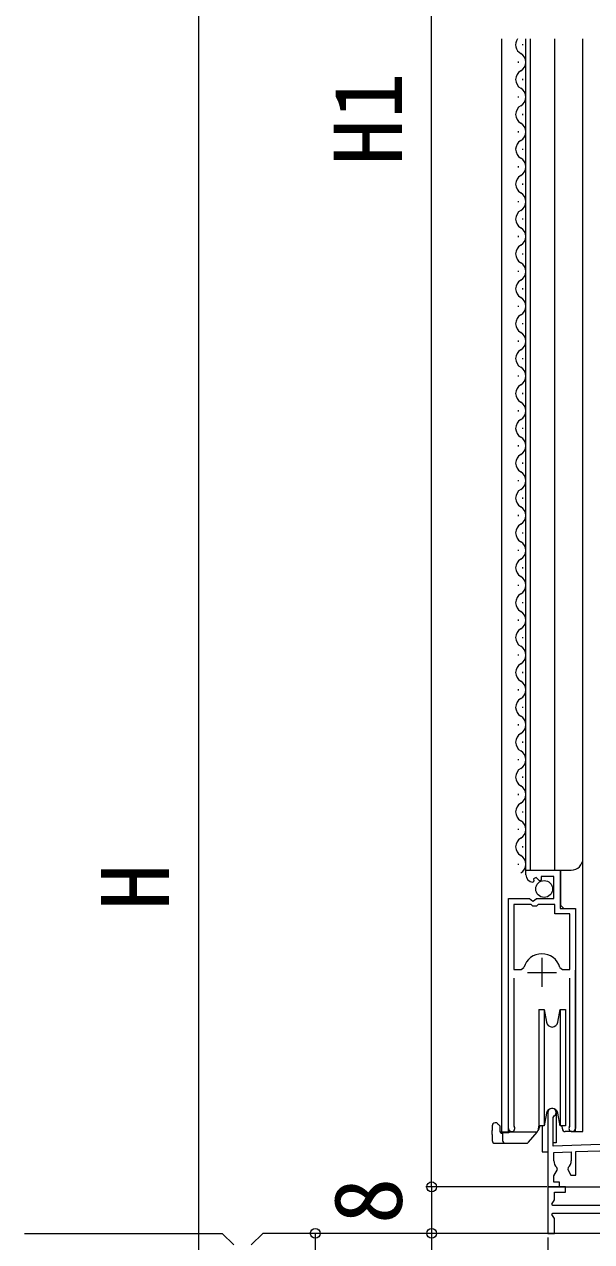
# Model space of a CAD drawing. Units: millimetres, scale not verified. Extents: x -2376 to -396, y -1680 to 1521.
# Drawn here: x -2099 to -2001.5, y 294.1 to 503.5 of the extents above; entities that cross this region are included whole.
import ezdxf
from ezdxf.enums import TextEntityAlignment as Align

# ---------------------------------------------------------------- set-up
doc = ezdxf.new("R2010")
doc.units = ezdxf.units.MM
doc.header["$LTSCALE"] = 8
for name, color, linetype, lineweight in [('0-3_YKK_11', 7, 'Continuous', 9), ('0-4_YKK_12', 2, 'Continuous', 9), ('0-5_YKK_13', 4, 'Continuous', 9), ('0-6_YKK_D', 6, 'Continuous', 9), ('0-8_YKK_11E', 7, 'Continuous', 9)]:
    doc.layers.add(name, color=color, linetype=linetype, lineweight=lineweight)
doc.styles.add('ＭＳ ゴシック', font='')
doc.styles.get('ＭＳ ゴシック').set_extended_font_data('MS Gothic')

msp = doc.modelspace()

# ---------------------------------------------------------------- linework, layer by layer
at = {"layer": '0-3_YKK_11'}
for p, q in [((-2012.793, 358.025), (-2006.893, 358.025)), ((-2012.793, 357.221), (-2012.793, 358.025)), ((-2011.4, 356.177), (-2011.612, 355.926)), ((-2011.017, 356.767), (-2011.486, 356.496)), ((-2011.486, 356.496), (-2011.4, 356.177)), ((-2010.44, 356.19), (-2011.017, 356.767)), ((-2010.193, 356.292), (-2010.44, 356.19)), ((-2010.193, 356.926), (-2010.193, 356.292)), ((-2007.993, 356.926), (-2010.193, 356.926)), ((-2007.993, 353.125), (-2007.993, 356.926)), ((-2006.893, 358.025), (-2006.893, 351.426)), ((-2015.793, 353.125), (-2012.162, 353.125)), ((-2015.793, 313.576), (-2015.793, 353.125)), ((-2011.893, 352.126), (-2014.843, 352.126)), ((-2014.843, 352.126), (-2014.843, 340.926)), ((-2014.843, 352.126), (-2014.843, 340.926)), ((-2012.162, 353.125), (-2011.622, 352.672)), ((-2011.593, 351.826), (-2011.893, 352.126)), ((-2011.622, 352.672), (-2011.293, 352.825)), ((-2011.293, 352.825), (-2010.993, 353.125)), ((-2010.993, 353.125), (-2007.993, 353.125)), ((-2010.693, 352.126), (-2010.993, 351.826)), ((-2007.793, 352.126), (-2010.693, 352.126)), ((-2007.793, 350.526), (-2007.793, 352.126)), ((-2010.993, 351.826), (-2011.593, 351.826)), ((-2005.243, 350.526), (-2007.793, 350.526)), ((-2006.893, 351.426), (-2004.293, 351.426)), ((-2005.243, 340.926), (-2005.243, 350.526)), ((-2004.293, 351.426), (-2004.293, 313.576)), ((-2010.043, 342.926), (-2010.043, 337.926)), ((-2014.843, 340.926), (-2013.606, 340.926)), ((-2014.843, 339.426), (-2014.843, 314.058)), ((-2013.606, 340.926), (-2013.124, 341.29)), ((-2012.543, 340.426), (-2007.543, 340.426)), ((-2006.962, 341.29), (-2006.481, 340.926)), ((-2006.481, 340.926), (-2005.243, 340.926)), ((-2005.243, 314.058), (-2005.243, 339.426)), ((-2014.843, 314.058), (-2014.79, 313.887)), ((-2005.296, 313.887), (-2005.243, 314.058)), ((-2008.995, 303.527), (-2008.995, 295.527)), ((-2005.995, 303.527), (-2008.995, 303.527)), ((-2007.895, 302.627), (-2005.995, 302.627)), ((-2007.895, 301.273), (-2007.895, 302.627)), ((-2005.995, 302.627), (-2005.995, 303.527)), ((-2008.31, 300.553), (-2007.895, 301.273)), ((-2008.179, 300.327), (-2008.31, 300.553)), ((-1988.11, 300.327), (-2008.179, 300.327)), ((-2008.31, 298.8), (-2008.179, 299.027)), ((-2007.895, 298.08), (-2008.31, 298.8)), ((-2008.179, 299.027), (-1988.11, 299.027)), ((-2007.895, 295.527), (-2007.895, 298.08)), ((-2098.994, 295.527), (-2064.994, 295.527)), ((-2064.994, 295.527), (-2062.994, 293.527)), ((-2057.994, 295.527), (-2059.994, 293.527)), ((-1864.994, 295.527), (-2057.994, 295.527)), ((-2008.995, 295.527), (-2007.895, 295.527))]:
    msp.add_line(p, q, dxfattribs=at)
for centre, radius, start, end in [((-2011.493, 357.221), 1.3, 179.99997, 264.78409), ((-2010.043, 340.426), 3.2, 90, 164.31938), ((-2010.043, 340.426), 3.2, 15.68059, 89.99997), ((-2015.243, 313.576), 0.55, 180.00002, 34.56044), ((-2004.843, 313.576), 0.55, 145.43932, 359.99997)]:
    msp.add_arc(centre, radius, start, end, dxfattribs=at)
at = {"layer": '0-4_YKK_12'}
for p, q in [((-2016.993, 501.027), (-2016.993, 313.024)), ((-2012.793, 358.025), (-2012.793, 501.027)), ((-2011.993, 358.025), (-2011.993, 501.027)), ((-2007.793, 358.025), (-2007.793, 501.027)), ((-2002.993, 313.026), (-2002.993, 501.027)), ((-2012.793, 358.025), (-2004.993, 358.025)), ((-2015.793, 313.024), (-2015.793, 342.625)), ((-2004.293, 313.024), (-2004.293, 340.807)), ((-2007.595, 316.743), (-2007.595, 311.127)), ((-2016.993, 313.024), (-2010.792, 313.024)), ((-2009.995, 314.027), (-2009.995, 309.527)), ((-2004.843, 313.026), (-2002.993, 313.026)), ((-2007.595, 311.127), (-2008.095, 311.127)), ((-2009.995, 309.527), (-2008.995, 309.527)), ((-2008.994, 309.527), (-2008.994, 295.527)), ((-2008.995, 303.527), (-1938.995, 303.527))]:
    msp.add_line(p, q, dxfattribs=at)
msp.add_lwpolyline([(-2006.293, 351.426), (-2006.793, 351.925), (-2006.793, 358.025)], dxfattribs=at)
msp.add_arc((-2004.993, 360.026), 2, 270, 0, dxfattribs=at)
at = {"layer": '0-5_YKK_13'}
for p, q in [((-2013.294, 499.925), (-2013.294, 500.126)), ((-2014.054, 496.926), (-2014.054, 497.125)), ((-2013.294, 493.926), (-2013.294, 494.125)), ((-2014.054, 490.925), (-2014.054, 491.125)), ((-2013.294, 487.926), (-2013.294, 488.125)), ((-2014.054, 484.925), (-2014.054, 485.126)), ((-2013.294, 481.926), (-2013.294, 482.125)), ((-2014.054, 478.925), (-2014.054, 479.125)), ((-2013.294, 475.925), (-2013.294, 476.125)), ((-2014.054, 472.926), (-2014.054, 473.125)), ((-2013.294, 469.925), (-2013.294, 470.126)), ((-2014.054, 466.926), (-2014.054, 467.125)), ((-2013.294, 463.925), (-2013.294, 464.126)), ((-2014.054, 460.926), (-2014.054, 461.125)), ((-2013.294, 457.925), (-2013.294, 458.125)), ((-2014.054, 454.925), (-2014.054, 455.125)), ((-2013.294, 451.926), (-2013.294, 452.125)), ((-2014.054, 448.925), (-2014.054, 449.126)), ((-2013.294, 445.926), (-2013.294, 446.125)), ((-2014.054, 442.926), (-2014.054, 443.125)), ((-2013.294, 439.925), (-2013.294, 440.125)), ((-2014.054, 436.926), (-2014.054, 437.125)), ((-2013.294, 433.925), (-2013.294, 434.126)), ((-2014.054, 430.926), (-2014.054, 431.125)), ((-2013.294, 427.926), (-2013.294, 428.125)), ((-2014.054, 424.925), (-2014.054, 425.125)), ((-2013.294, 421.925), (-2013.294, 422.125)), ((-2014.054, 418.925), (-2014.054, 419.126)), ((-2013.294, 415.926), (-2013.294, 416.125)), ((-2014.054, 412.926), (-2014.054, 413.126)), ((-2013.294, 409.926), (-2013.294, 410.125)), ((-2014.054, 406.925), (-2014.054, 407.125)), ((-2013.294, 403.925), (-2013.294, 404.125)), ((-2014.054, 400.925), (-2014.054, 401.125)), ((-2013.294, 397.926), (-2013.294, 398.126)), ((-2014.054, 394.926), (-2014.054, 395.125)), ((-2013.294, 391.926), (-2013.294, 392.125)), ((-2014.054, 388.925), (-2014.054, 389.125)), ((-2013.294, 385.925), (-2013.294, 386.125)), ((-2014.054, 382.926), (-2014.054, 383.126)), ((-2013.294, 379.926), (-2013.294, 380.125)), ((-2014.054, 376.926), (-2014.054, 377.126)), ((-2013.294, 373.925), (-2013.294, 374.125)), ((-2014.054, 370.925), (-2014.054, 371.125)), ((-2013.294, 367.926), (-2013.294, 368.125)), ((-2014.054, 364.925), (-2014.054, 365.125)), ((-2013.294, 361.926), (-2013.294, 362.126)), ((-2014.054, 358.926), (-2014.054, 359.125)), ((-2010.593, 334.027), (-2009.661, 334.027)), ((-2009.661, 334.027), (-2009.278, 331.854)), ((-2007.308, 331.854), (-2006.925, 334.027)), ((-2006.925, 334.027), (-2005.993, 334.027)), ((-2017.793, 314.527), (-2018.093, 314.527)), ((-2010.593, 314.14), (-2010.766, 313.159)), ((-2009.278, 316.201), (-2009.661, 314.027)), ((-2006.925, 314.027), (-2007.308, 316.201)), ((-2018.593, 314.027), (-2018.593, 313.227)), ((-2018.593, 312.52), (-2018.593, 313.227)), ((-2018.593, 312.52), (-2018.593, 311.527)), ((-2017.293, 314.027), (-2017.293, 313.227)), ((-2016.793, 312.727), (-2016.886, 312.727)), ((-2016.793, 312.827), (-2016.793, 311.527)), ((-2015.743, 312.827), (-2016.793, 312.827)), ((-2015.743, 313.025), (-2015.743, 312.827)), ((-2012.317, 311.206), (-2010.875, 312.925)), ((-2010.599, 313.425), (-2010.751, 313.243)), ((-2009.661, 314.027), (-2010.593, 314.027)), ((-2010.425, 314.027), (-2010.49, 313.659)), ((-2009.661, 314.027), (-2010.425, 314.027)), ((-2005.993, 314.027), (-2006.925, 314.027)), ((-2006.52, 313.51), (-2006.538, 314.027)), ((-2004.843, 313.027), (-2006.021, 313.027)), ((-2018.093, 311.027), (-2016.293, 311.027)), ((-2016.293, 311.027), (-2012.7, 311.027))]:
    msp.add_line(p, q, dxfattribs=at)
for points in [[(-2010.593, 334.027), (-2010.593, 324.027), (-2010.593, 314.027)], [(-2009.661, 334.027), (-2009.661, 324.027), (-2009.661, 314.027)], [(-2006.925, 334.027), (-2006.925, 324.027), (-2006.925, 314.027)], [(-2005.993, 334.027), (-2005.993, 324.027), (-2005.993, 314.027)], [(-2017.293, 314.027), (-2017.38, 314.114), (-2017.464, 314.198), (-2017.543, 314.277), (-2017.614, 314.349), (-2017.676, 314.41), (-2017.726, 314.46), (-2017.763, 314.497), (-2017.785, 314.52), (-2017.793, 314.527)], [(-2006.738, 314.027), (-2006.738, 314.027), (-2006.532, 313.834)]]:
    msp.add_lwpolyline(points, dxfattribs=at)
msp.add_circle((-2009.643, 354.775), 1.45, dxfattribs=at)
for centre, radius, start, end in [((-2012.836, 500.025), 1.718, 144.35597, 240.80919), ((-2014.512, 497.025), 1.718, 299.19919, 60.80046), ((-2012.836, 494.025), 1.718, 119.19046, 240.80919), ((-2014.512, 491.025), 1.718, 299.19919, 60.80046), ((-2012.836, 488.025), 1.718, 119.19046, 240.80919), ((-2014.512, 485.025), 1.718, 299.19919, 60.80046), ((-2012.836, 482.025), 1.718, 119.19046, 240.80919), ((-2014.512, 479.025), 1.718, 299.19919, 60.80046), ((-2012.836, 476.025), 1.718, 119.19046, 240.80919), ((-2014.512, 473.025), 1.718, 299.19919, 60.80046), ((-2012.836, 470.025), 1.718, 119.19046, 240.80919), ((-2014.512, 467.025), 1.718, 299.19919, 60.80046), ((-2012.836, 464.025), 1.718, 119.19046, 240.80919), ((-2014.512, 461.025), 1.718, 299.19919, 60.80046), ((-2012.836, 458.025), 1.718, 119.19046, 240.80919), ((-2014.512, 455.025), 1.718, 299.19919, 60.80046), ((-2012.836, 452.025), 1.718, 119.19046, 240.80919), ((-2014.512, 449.025), 1.718, 299.19919, 60.80046), ((-2012.836, 446.025), 1.718, 119.19046, 240.80919), ((-2014.512, 443.025), 1.718, 299.19919, 60.80046), ((-2012.836, 440.025), 1.718, 119.19046, 240.80919), ((-2014.512, 437.025), 1.718, 299.19919, 60.80046), ((-2012.836, 434.025), 1.718, 119.19046, 240.80919), ((-2014.512, 431.025), 1.718, 299.19919, 60.80046), ((-2012.836, 428.025), 1.718, 119.19046, 240.80919), ((-2014.512, 425.025), 1.718, 299.19919, 60.80046), ((-2012.836, 422.025), 1.718, 119.19046, 240.80919), ((-2014.512, 419.025), 1.718, 299.19919, 60.80046), ((-2012.836, 416.025), 1.718, 119.19046, 240.80919), ((-2014.512, 413.025), 1.718, 299.19919, 60.80046), ((-2012.836, 410.025), 1.718, 119.19046, 240.80919), ((-2014.512, 407.025), 1.718, 299.19919, 60.80046), ((-2012.836, 404.025), 1.718, 119.19046, 240.80919), ((-2014.512, 401.025), 1.718, 299.19919, 60.80046), ((-2012.836, 398.025), 1.718, 119.19046, 240.80919), ((-2014.512, 395.025), 1.718, 299.19919, 60.80046), ((-2012.836, 392.025), 1.718, 119.19046, 240.80919), ((-2014.512, 389.025), 1.718, 299.19919, 60.80046), ((-2012.836, 386.025), 1.718, 119.19046, 240.80919), ((-2014.512, 383.025), 1.718, 299.19919, 60.80046), ((-2012.836, 380.025), 1.718, 119.19046, 240.80919), ((-2014.512, 377.025), 1.718, 299.19919, 60.80046), ((-2012.836, 374.025), 1.718, 119.19046, 240.80919), ((-2014.512, 371.025), 1.718, 299.19919, 60.80046), ((-2012.836, 368.025), 1.718, 119.19046, 240.80919), ((-2014.513, 365.026), 1.718, 299.19919, 60.80046), ((-2012.836, 362.025), 1.718, 119.19046, 240.80919), ((-2014.513, 359.026), 1.718, 299.19919, 60.80046), ((-2008.293, 332.027), 1, 190, 349.99998), ((-2008.293, 316.027), 1, 10, 169.99998), ((-2018.093, 314.027), 0.5, 90, 180.00002), ((-2016.793, 313.227), 0.5, 180.00003, 270), ((-2011.258, 313.246), 0.5, 320.00047, 349.99963), ((-2010.982, 313.746), 0.5, 320.00011, 349.99983), ((-2006.021, 313.527), 0.5, 182, 270), ((-2018.093, 311.527), 0.5, 180.00003, 270), ((-2016.293, 311.527), 0.5, 180.00014, 270), ((-2012.7, 311.527), 0.5, 270, 319.99998)]:
    msp.add_arc(centre, radius, start, end, dxfattribs=at)
at = {"layer": '0-6_YKK_D'}
for p, q in [((-2068.994, 10.527), (-2068.994, 696.527)), ((-2028.994, 303.527), (-2028.994, 665.527)), ((-2009.194, 303.527), (-2029.994, 303.527)), ((-2009.194, 303.527), (-2029.994, 303.527)), ((-2028.994, 303.527), (-2028.994, 295.527)), ((-2038.168, 295.527), (-2049.994, 295.527)), ((-2048.994, 295.527), (-2048.994, 3.527)), ((-2009.995, 295.527), (-2029.994, 295.527)), ((-2009.995, 295.527), (-2029.994, 295.527)), ((-2028.994, 295.527), (-2028.994, 265.527)), ((-2008.995, 294.827), (-2008.995, 274.527))]:
    msp.add_line(p, q, dxfattribs=at)
for centre in [(-2028.994, 303.527), (-2028.994, 303.527), (-2048.994, 295.527), (-2028.994, 295.527), (-2028.994, 295.527)]:
    msp.add_circle(centre, 0.85, dxfattribs=at)
at = {"layer": '0-8_YKK_11E'}
for p, q in [((-2008.995, 316.327), (-2008.995, 303.527)), ((-2008.095, 315.461), (-2007.945, 315.72)), ((-2008.095, 310.558), (-2008.095, 315.461)), ((-1992.16, 311.115), (-2008.095, 310.558)), ((-2007.995, 309.461), (-2004.995, 309.566)), ((-2007.995, 308.027), (-2007.995, 309.461)), ((-2004.995, 309.566), (-2004.995, 308.027)), ((-2004.195, 309.594), (-1998.011, 309.809)), ((-2004.195, 305.527), (-2004.195, 309.594)), ((-2007.995, 305.429), (-2007.382, 306.49)), ((-2007.382, 306.49), (-2007.451, 306.871)), ((-2005.539, 306.871), (-2005.607, 306.49)), ((-2005.607, 306.49), (-2005.051, 305.527)), ((-2007.995, 304.327), (-2007.995, 305.429)), ((-2006.995, 304.327), (-2007.995, 304.327)), ((-2006.995, 303.527), (-2006.995, 304.327)), ((-2005.051, 305.527), (-2004.195, 305.527)), ((-2008.995, 303.527), (-2006.995, 303.527))]:
    msp.add_line(p, q, dxfattribs=at)
for centre, radius, start, end in [((-2008.295, 316.327), 0.7, 299.99998, 179.99998), ((-2006.495, 308.027), 1.5, 180.00002, 230.40591), ((-2006.495, 308.027), 1.5, 309.59409, 359.99998)]:
    msp.add_arc(centre, radius, start, end, dxfattribs=at)

# ---------------------------------------------------------------- texts
at = {"layer": '0-6_YKK_D', "color": 4, "style": 'ＭＳ ゴシック'}
for s, p in [('H1', (-2030.594, 479.247)), ('H', (-2070.594, 351.127)), ('8', (-2030.594, 297.127))]:
    msp.add_text(s, height=11.73, rotation=90, dxfattribs=at).set_placement(p, align=Align.BOTTOM_LEFT)

doc.saveas('drawing.dxf')
